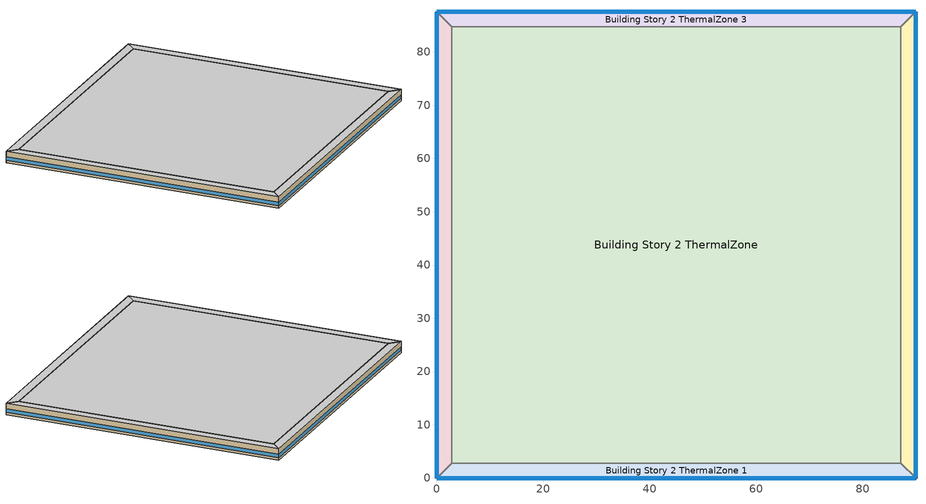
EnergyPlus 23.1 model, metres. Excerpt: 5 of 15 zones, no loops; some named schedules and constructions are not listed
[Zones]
Building Story 2 ThermalZone
 floor adiabatic (Typical Interior Floor): 87.19,2.83 2.83,2.83 2.83,84.69 87.19,84.69 z3.6
 wall adiabatic (Typical Interior Wall): 2.83,2.83 87.19,2.83 87.19,84.69 2.83,84.69 2.83,2.83 z3.6:7.2
 ceiling adiabatic (Typical Interior Ceiling): 87.19,84.69 2.83,84.69 2.83,2.83 87.19,2.83 z7.2
Building Story 2 ThermalZone 1
 floor adiabatic (Typical Interior Ceiling): 90.02,0 0,0 2.83,2.83 87.19,2.83 z3.6
 wall outside (Typical Insulated Steel Framed Exterior Wall R-20.41): 0,0 90.02,0 z3.6:7.2
 wall adiabatic (Typical Interior Wall): 90.02,0 87.19,2.83 2.83,2.83 0,0 z3.6:7.2
 window (U 0.48 SHGC 0.40 Dbl Ref-D Clr 6mm/13mm): 0.03,0 89.99,0 z4.36:5.44
 ceiling adiabatic (Typical Interior Ceiling): 87.19,2.83 2.83,2.83 0,0 90.02,0 z7.2
Building Story 2 ThermalZone 2
 floor adiabatic (Typical Interior Ceiling): 0,0 0,87.52 2.83,84.69 2.83,2.83 z3.6
 wall outside (Typical Insulated Steel Framed Exterior Wall R-20.41): 0,87.52 0,0 z3.6:7.2
 wall adiabatic (Typical Interior Wall): 0,0 2.83,2.83 2.83,84.69 0,87.52 z3.6:7.2
 window (U 0.48 SHGC 0.40 Dbl Ref-D Clr 6mm/13mm): 0,87.49 0,0.03 z4.36:5.44
 ceiling adiabatic (Typical Interior Ceiling): 2.83,2.83 2.83,84.69 0,87.52 0,0 z7.2
Building Story 2 ThermalZone 3
 floor adiabatic (Typical Interior Ceiling): 0,87.52 90.02,87.52 87.19,84.69 2.83,84.69 z3.6
 wall outside (Typical Insulated Steel Framed Exterior Wall R-20.41): 90.02,87.52 0,87.52 z3.6:7.2
 wall adiabatic (Typical Interior Wall): 0,87.52 2.83,84.69 87.19,84.69 90.02,87.52 z3.6:7.2
 window (U 0.48 SHGC 0.40 Dbl Ref-D Clr 6mm/13mm): 89.99,87.52 0.03,87.52 z4.36:5.44
 ceiling adiabatic (Typical Interior Ceiling): 2.83,84.69 87.19,84.69 90.02,87.52 0,87.52 z7.2
Building Story 2 ThermalZone 4
 floor adiabatic (Typical Interior Ceiling): 90.02,87.52 90.02,0 87.19,2.83 87.19,84.69 z3.6
 wall outside (Typical Insulated Steel Framed Exterior Wall R-20.41): 90.02,0 90.02,87.52 z3.6:7.2
 wall adiabatic (Typical Interior Wall): 90.02,87.52 87.19,84.69 87.19,2.83 90.02,0 z3.6:7.2
 window (U 0.48 SHGC 0.40 Dbl Ref-D Clr 6mm/13mm): 90.02,0.03 90.02,87.49 z4.36:5.44
 ceiling adiabatic (Typical Interior Ceiling): 87.19,84.69 87.19,2.83 90.02,0 90.02,87.52 z7.2
[Schedule:Week:Daily]
SchoolSecondary BLDG_OCC_SCH Week Rule - Sep18-Dec31: SchoolSecondary BLDG_OCC_SCH Default, SchoolSecondary BLDG_OCC_SCH Wkdy|SmrDsn Day 2, SchoolSecondary BLDG_OCC_SCH Wkdy|SmrDsn Day 2, SchoolSecondary BLDG_OCC_SCH Wkdy|SmrDsn Day 2, SchoolSecondary BLDG_OCC_SCH Wkdy|SmrDsn Day 2, SchoolSecondary BLDG_OCC_SCH Wkdy|SmrDsn Day 2, SchoolSecondary BLDG_OCC_SCH Default, SchoolSecondary BLDG_OCC_SCH Default, SchoolSecondary BLDG_OCC_SCH Summer Design Day, SchoolSecondary BLDG_OCC_SCH Winter Design Day, SchoolSecondary BLDG_OCC_SCH Default, SchoolSecondary BLDG_OCC_SCH Default
SchoolSecondary BLDG_OCC_SCH_Extend Week Rule - Jan1-Jan1: SchoolSecondary BLDG_OCC_SCH_Extend Wknd Day, SchoolSecondary BLDG_OCC_SCH_Extend Wknd Day, SchoolSecondary BLDG_OCC_SCH_Extend Wknd Day, SchoolSecondary BLDG_OCC_SCH_Extend Wknd Day, SchoolSecondary BLDG_OCC_SCH_Extend Wknd Day, SchoolSecondary BLDG_OCC_SCH_Extend Wknd Day, SchoolSecondary BLDG_OCC_SCH_Extend Wknd Day, SchoolSecondary BLDG_OCC_SCH_Extend Default, SchoolSecondary BLDG_OCC_SCH_Extend Summer Design Day, SchoolSecondary BLDG_OCC_SCH_Extend Winter Design Day, SchoolSecondary BLDG_OCC_SCH_Extend Default, SchoolSecondary BLDG_OCC_SCH_Extend Default
SchoolSecondary BLDG_OCC_SCH_Extend Week Rule - Jan2-Jun25: SchoolSecondary BLDG_OCC_SCH_Extend Wknd Day, SchoolSecondary BLDG_OCC_SCH_Extend Wkdy|SmrDsn Day, SchoolSecondary BLDG_OCC_SCH_Extend Wkdy|SmrDsn Day, SchoolSecondary BLDG_OCC_SCH_Extend Wkdy|SmrDsn Day, SchoolSecondary BLDG_OCC_SCH_Extend Wkdy|SmrDsn Day, SchoolSecondary BLDG_OCC_SCH_Extend Wkdy|SmrDsn Day, SchoolSecondary BLDG_OCC_SCH_Extend Wknd Day, SchoolSecondary BLDG_OCC_SCH_Extend Default, SchoolSecondary BLDG_OCC_SCH_Extend Summer Design Day, SchoolSecondary BLDG_OCC_SCH_Extend Winter Design Day, SchoolSecondary BLDG_OCC_SCH_Extend Default, SchoolSecondary BLDG_OCC_SCH_Extend Default
SchoolSecondary BLDG_OCC_SCH_Extend Week Rule - Jun26-Jul2: SchoolSecondary BLDG_OCC_SCH_Extend Wknd Day, SchoolSecondary BLDG_OCC_SCH_Extend Wkdy|SmrDsn Day, SchoolSecondary BLDG_OCC_SCH_Extend Wkdy|SmrDsn Day, SchoolSecondary BLDG_OCC_SCH_Extend Wkdy|SmrDsn Day, SchoolSecondary BLDG_OCC_SCH_Extend Wkdy|SmrDsn Day, SchoolSecondary BLDG_OCC_SCH_Extend Wkdy|SmrDsn Day 1, SchoolSecondary BLDG_OCC_SCH_Extend Wknd Day 1, SchoolSecondary BLDG_OCC_SCH_Extend Default, SchoolSecondary BLDG_OCC_SCH_Extend Summer Design Day, SchoolSecondary BLDG_OCC_SCH_Extend Winter Design Day, SchoolSecondary BLDG_OCC_SCH_Extend Default, SchoolSecondary BLDG_OCC_SCH_Extend Default
SchoolSecondary BLDG_OCC_SCH_Extend Week Rule - Jul3-Aug27: SchoolSecondary BLDG_OCC_SCH_Extend Wknd Day 1, SchoolSecondary BLDG_OCC_SCH_Extend Wkdy|SmrDsn Day 1, SchoolSecondary BLDG_OCC_SCH_Extend Wkdy|SmrDsn Day 1, SchoolSecondary BLDG_OCC_SCH_Extend Wkdy|SmrDsn Day 1, SchoolSecondary BLDG_OCC_SCH_Extend Wkdy|SmrDsn Day 1, SchoolSecondary BLDG_OCC_SCH_Extend Wkdy|SmrDsn Day 1, SchoolSecondary BLDG_OCC_SCH_Extend Wknd Day 1, SchoolSecondary BLDG_OCC_SCH_Extend Default, SchoolSecondary BLDG_OCC_SCH_Extend Summer Design Day, SchoolSecondary BLDG_OCC_SCH_Extend Winter Design Day, SchoolSecondary BLDG_OCC_SCH_Extend Default, SchoolSecondary BLDG_OCC_SCH_Extend Default
SchoolSecondary BLDG_OCC_SCH_Extend Week Rule - Aug28-Sep3: SchoolSecondary BLDG_OCC_SCH_Extend Wknd Day 1, SchoolSecondary BLDG_OCC_SCH_Extend Wkdy|SmrDsn Day 1, SchoolSecondary BLDG_OCC_SCH_Extend Wkdy|SmrDsn Day 1, SchoolSecondary BLDG_OCC_SCH_Extend Wkdy|SmrDsn Day 1, SchoolSecondary BLDG_OCC_SCH_Extend Wkdy|SmrDsn Day 2, SchoolSecondary BLDG_OCC_SCH_Extend Wkdy|SmrDsn Day 2, SchoolSecondary BLDG_OCC_SCH_Extend Default, SchoolSecondary BLDG_OCC_SCH_Extend Default, SchoolSecondary BLDG_OCC_SCH_Extend Summer Design Day, SchoolSecondary BLDG_OCC_SCH_Extend Winter Design Day, SchoolSecondary BLDG_OCC_SCH_Extend Default, SchoolSecondary BLDG_OCC_SCH_Extend Default
SchoolSecondary BLDG_OCC_SCH_Extend Week Rule - Sep4-Dec31: SchoolSecondary BLDG_OCC_SCH_Extend Default, SchoolSecondary BLDG_OCC_SCH_Extend Wkdy|SmrDsn Day 2, SchoolSecondary BLDG_OCC_SCH_Extend Wkdy|SmrDsn Day 2, SchoolSecondary BLDG_OCC_SCH_Extend Wkdy|SmrDsn Day 2, SchoolSecondary BLDG_OCC_SCH_Extend Wkdy|SmrDsn Day 2, SchoolSecondary BLDG_OCC_SCH_Extend Wkdy|SmrDsn Day 2, SchoolSecondary BLDG_OCC_SCH_Extend Default, SchoolSecondary BLDG_OCC_SCH_Extend Default, SchoolSecondary BLDG_OCC_SCH_Extend Summer Design Day, SchoolSecondary BLDG_OCC_SCH_Extend Winter Design Day, SchoolSecondary BLDG_OCC_SCH_Extend Default, SchoolSecondary BLDG_OCC_SCH_Extend Default
SchoolSecondary BLDG_OCC_SCH_Gym Week Rule - Jan1-Jan1: SchoolSecondary BLDG_OCC_SCH_Gym Wknd Day, SchoolSecondary BLDG_OCC_SCH_Gym Wknd Day, SchoolSecondary BLDG_OCC_SCH_Gym Wknd Day, SchoolSecondary BLDG_OCC_SCH_Gym Wknd Day, SchoolSecondary BLDG_OCC_SCH_Gym Wknd Day, SchoolSecondary BLDG_OCC_SCH_Gym Wknd Day, SchoolSecondary BLDG_OCC_SCH_Gym Wknd Day, SchoolSecondary BLDG_OCC_SCH_Gym Default, SchoolSecondary BLDG_OCC_SCH_Gym Summer Design Day, SchoolSecondary BLDG_OCC_SCH_Gym Winter Design Day, SchoolSecondary BLDG_OCC_SCH_Gym Default, SchoolSecondary BLDG_OCC_SCH_Gym Default
SchoolSecondary BLDG_OCC_SCH_Gym Week Rule - Jan2-Jun25: SchoolSecondary BLDG_OCC_SCH_Gym Wknd Day, SchoolSecondary BLDG_OCC_SCH_Gym Wkdy|SmrDsn Day, SchoolSecondary BLDG_OCC_SCH_Gym Wkdy|SmrDsn Day, SchoolSecondary BLDG_OCC_SCH_Gym Wkdy|SmrDsn Day, SchoolSecondary BLDG_OCC_SCH_Gym Wkdy|SmrDsn Day, SchoolSecondary BLDG_OCC_SCH_Gym Wkdy|SmrDsn Day, SchoolSecondary BLDG_OCC_SCH_Gym Wknd Day, SchoolSecondary BLDG_OCC_SCH_Gym Default, SchoolSecondary BLDG_OCC_SCH_Gym Summer Design Day, SchoolSecondary BLDG_OCC_SCH_Gym Winter Design Day, SchoolSecondary BLDG_OCC_SCH_Gym Default, SchoolSecondary BLDG_OCC_SCH_Gym Default
SchoolSecondary BLDG_OCC_SCH_Gym Week Rule - Jun26-Jul2: SchoolSecondary BLDG_OCC_SCH_Gym Wknd Day, SchoolSecondary BLDG_OCC_SCH_Gym Wkdy|SmrDsn Day, SchoolSecondary BLDG_OCC_SCH_Gym Wkdy|SmrDsn Day, SchoolSecondary BLDG_OCC_SCH_Gym Wkdy|SmrDsn Day, SchoolSecondary BLDG_OCC_SCH_Gym Wkdy|SmrDsn Day, SchoolSecondary BLDG_OCC_SCH_Gym Wkdy|SmrDsn Day 1, SchoolSecondary BLDG_OCC_SCH_Gym Wknd Day 1, SchoolSecondary BLDG_OCC_SCH_Gym Default, SchoolSecondary BLDG_OCC_SCH_Gym Summer Design Day, SchoolSecondary BLDG_OCC_SCH_Gym Winter Design Day, SchoolSecondary BLDG_OCC_SCH_Gym Default, SchoolSecondary BLDG_OCC_SCH_Gym Default
SchoolSecondary BLDG_OCC_SCH_Gym Week Rule - Jul3-Aug27: SchoolSecondary BLDG_OCC_SCH_Gym Wknd Day 1, SchoolSecondary BLDG_OCC_SCH_Gym Wkdy|SmrDsn Day 1, SchoolSecondary BLDG_OCC_SCH_Gym Wkdy|SmrDsn Day 1, SchoolSecondary BLDG_OCC_SCH_Gym Wkdy|SmrDsn Day 1, SchoolSecondary BLDG_OCC_SCH_Gym Wkdy|SmrDsn Day 1, SchoolSecondary BLDG_OCC_SCH_Gym Wkdy|SmrDsn Day 1, SchoolSecondary BLDG_OCC_SCH_Gym Wknd Day 1, SchoolSecondary BLDG_OCC_SCH_Gym Default, SchoolSecondary BLDG_OCC_SCH_Gym Summer Design Day, SchoolSecondary BLDG_OCC_SCH_Gym Winter Design Day, SchoolSecondary BLDG_OCC_SCH_Gym Default, SchoolSecondary BLDG_OCC_SCH_Gym Default
SchoolSecondary BLDG_OCC_SCH_Gym Week Rule - Aug28-Sep3: SchoolSecondary BLDG_OCC_SCH_Gym Wknd Day 1, SchoolSecondary BLDG_OCC_SCH_Gym Wkdy|SmrDsn Day 1, SchoolSecondary BLDG_OCC_SCH_Gym Wkdy|SmrDsn Day 1, SchoolSecondary BLDG_OCC_SCH_Gym Wkdy|SmrDsn Day 1, SchoolSecondary BLDG_OCC_SCH_Gym Wkdy|SmrDsn Day 2, SchoolSecondary BLDG_OCC_SCH_Gym Wkdy|SmrDsn Day 2, SchoolSecondary BLDG_OCC_SCH_Gym Default, SchoolSecondary BLDG_OCC_SCH_Gym Default, SchoolSecondary BLDG_OCC_SCH_Gym Summer Design Day, SchoolSecondary BLDG_OCC_SCH_Gym Winter Design Day, SchoolSecondary BLDG_OCC_SCH_Gym Default, SchoolSecondary BLDG_OCC_SCH_Gym Default
SchoolSecondary BLDG_OCC_SCH_Gym Week Rule - Sep4-Dec31: SchoolSecondary BLDG_OCC_SCH_Gym Default, SchoolSecondary BLDG_OCC_SCH_Gym Wkdy|SmrDsn Day 2, SchoolSecondary BLDG_OCC_SCH_Gym Wkdy|SmrDsn Day 2, SchoolSecondary BLDG_OCC_SCH_Gym Wkdy|SmrDsn Day 2, SchoolSecondary BLDG_OCC_SCH_Gym Wkdy|SmrDsn Day 2, SchoolSecondary BLDG_OCC_SCH_Gym Wkdy|SmrDsn Day 2, SchoolSecondary BLDG_OCC_SCH_Gym Default, SchoolSecondary BLDG_OCC_SCH_Gym Default, SchoolSecondary BLDG_OCC_SCH_Gym Summer Design Day, SchoolSecondary BLDG_OCC_SCH_Gym Winter Design Day, SchoolSecondary BLDG_OCC_SCH_Gym Default, SchoolSecondary BLDG_OCC_SCH_Gym Default
SchoolSecondary BLDG_OCC_SCH_Offices Week Rule - Jan1-Jan1: SchoolSecondary BLDG_OCC_SCH_Offices Wknd Day, SchoolSecondary BLDG_OCC_SCH_Offices Wknd Day, SchoolSecondary BLDG_OCC_SCH_Offices Wknd Day, SchoolSecondary BLDG_OCC_SCH_Offices Wknd Day, SchoolSecondary BLDG_OCC_SCH_Offices Wknd Day, SchoolSecondary BLDG_OCC_SCH_Offices Wknd Day, SchoolSecondary BLDG_OCC_SCH_Offices Wknd Day, SchoolSecondary BLDG_OCC_SCH_Offices Default, SchoolSecondary BLDG_OCC_SCH_Offices Summer Design Day, SchoolSecondary BLDG_OCC_SCH_Offices Winter Design Day, SchoolSecondary BLDG_OCC_SCH_Offices Default, SchoolSecondary BLDG_OCC_SCH_Offices Default
SchoolSecondary BLDG_OCC_SCH_Offices Week Rule - Jan2-Jun25: SchoolSecondary BLDG_OCC_SCH_Offices Wknd Day, SchoolSecondary BLDG_OCC_SCH_Offices Wkdy|SmrDsn Day, SchoolSecondary BLDG_OCC_SCH_Offices Wkdy|SmrDsn Day, SchoolSecondary BLDG_OCC_SCH_Offices Wkdy|SmrDsn Day, SchoolSecondary BLDG_OCC_SCH_Offices Wkdy|SmrDsn Day, SchoolSecondary BLDG_OCC_SCH_Offices Wkdy|SmrDsn Day, SchoolSecondary BLDG_OCC_SCH_Offices Wknd Day, SchoolSecondary BLDG_OCC_SCH_Offices Default, SchoolSecondary BLDG_OCC_SCH_Offices Summer Design Day, SchoolSecondary BLDG_OCC_SCH_Offices Winter Design Day, SchoolSecondary BLDG_OCC_SCH_Offices Default, SchoolSecondary BLDG_OCC_SCH_Offices Default
SchoolSecondary BLDG_OCC_SCH_Offices Week Rule - Jun26-Jul2: SchoolSecondary BLDG_OCC_SCH_Offices Wknd Day, SchoolSecondary BLDG_OCC_SCH_Offices Wkdy|SmrDsn Day, SchoolSecondary BLDG_OCC_SCH_Offices Wkdy|SmrDsn Day, SchoolSecondary BLDG_OCC_SCH_Offices Wkdy|SmrDsn Day, SchoolSecondary BLDG_OCC_SCH_Offices Wkdy|SmrDsn Day, SchoolSecondary BLDG_OCC_SCH_Offices Wkdy|SmrDsn Day 1, SchoolSecondary BLDG_OCC_SCH_Offices Wknd Day 1, SchoolSecondary BLDG_OCC_SCH_Offices Default, SchoolSecondary BLDG_OCC_SCH_Offices Summer Design Day, SchoolSecondary BLDG_OCC_SCH_Offices Winter Design Day, SchoolSecondary BLDG_OCC_SCH_Offices Default, SchoolSecondary BLDG_OCC_SCH_Offices Default
SchoolSecondary BLDG_OCC_SCH_Offices Week Rule - Jul3-Aug27: SchoolSecondary BLDG_OCC_SCH_Offices Wknd Day 1, SchoolSecondary BLDG_OCC_SCH_Offices Wkdy|SmrDsn Day 1, SchoolSecondary BLDG_OCC_SCH_Offices Wkdy|SmrDsn Day 1, SchoolSecondary BLDG_OCC_SCH_Offices Wkdy|SmrDsn Day 1, SchoolSecondary BLDG_OCC_SCH_Offices Wkdy|SmrDsn Day 1, SchoolSecondary BLDG_OCC_SCH_Offices Wkdy|SmrDsn Day 1, SchoolSecondary BLDG_OCC_SCH_Offices Wknd Day 1, SchoolSecondary BLDG_OCC_SCH_Offices Default, SchoolSecondary BLDG_OCC_SCH_Offices Summer Design Day, SchoolSecondary BLDG_OCC_SCH_Offices Winter Design Day, SchoolSecondary BLDG_OCC_SCH_Offices Default, SchoolSecondary BLDG_OCC_SCH_Offices Default
SchoolSecondary BLDG_OCC_SCH_Offices Week Rule - Aug28-Sep3: SchoolSecondary BLDG_OCC_SCH_Offices Wknd Day 1, SchoolSecondary BLDG_OCC_SCH_Offices Wkdy|SmrDsn Day 1, SchoolSecondary BLDG_OCC_SCH_Offices Wkdy|SmrDsn Day 1, SchoolSecondary BLDG_OCC_SCH_Offices Wkdy|SmrDsn Day 1, SchoolSecondary BLDG_OCC_SCH_Offices Wkdy|SmrDsn Day 2, SchoolSecondary BLDG_OCC_SCH_Offices Wkdy|SmrDsn Day 2, SchoolSecondary BLDG_OCC_SCH_Offices Default, SchoolSecondary BLDG_OCC_SCH_Offices Default, SchoolSecondary BLDG_OCC_SCH_Offices Summer Design Day, SchoolSecondary BLDG_OCC_SCH_Offices Winter Design Day, SchoolSecondary BLDG_OCC_SCH_Offices Default, SchoolSecondary BLDG_OCC_SCH_Offices Default
SchoolSecondary BLDG_OCC_SCH_Offices Week Rule - Sep4-Dec31: SchoolSecondary BLDG_OCC_SCH_Offices Default, SchoolSecondary BLDG_OCC_SCH_Offices Wkdy|SmrDsn Day 2, SchoolSecondary BLDG_OCC_SCH_Offices Wkdy|SmrDsn Day 2, SchoolSecondary BLDG_OCC_SCH_Offices Wkdy|SmrDsn Day 2, SchoolSecondary BLDG_OCC_SCH_Offices Wkdy|SmrDsn Day 2, SchoolSecondary BLDG_OCC_SCH_Offices Wkdy|SmrDsn Day 2, SchoolSecondary BLDG_OCC_SCH_Offices Default, SchoolSecondary BLDG_OCC_SCH_Offices Default, SchoolSecondary BLDG_OCC_SCH_Offices Summer Design Day, SchoolSecondary BLDG_OCC_SCH_Offices Winter Design Day, SchoolSecondary BLDG_OCC_SCH_Offices Default, SchoolSecondary BLDG_OCC_SCH_Offices Default
Elevator Schedule 3 Week Rule - Jan1-Jan1: 66 space(s) Occ Sch Saturday 3, 66 space(s) Occ Sch Saturday 3, 66 space(s) Occ Sch Saturday 3, 66 space(s) Occ Sch Saturday 3, 66 space(s) Occ Sch Saturday 3, 66 space(s) Occ Sch Saturday 3, 66 space(s) Occ Sch Saturday 3, 66 space(s) Occ Sch Default 3, 66 space(s) Occ Sch Summer Design Day 3, 66 space(s) Occ Sch Winter Design Day 3, 66 space(s) Occ Sch Default 3, 66 space(s) Occ Sch Default 3
Elevator Schedule 3 Week Rule - Jan2-Jun11: 66 space(s) Occ Sch Sunday 3, 66 space(s) Occ Sch Default 3, 66 space(s) Occ Sch Tuesday 19, 66 space(s) Occ Sch Wednesday 19, 66 space(s) Occ Sch Thursday 19, 66 space(s) Occ Sch Friday 19, 66 space(s) Occ Sch Saturday 3, 66 space(s) Occ Sch Default 3, 66 space(s) Occ Sch Summer Design Day 3, 66 space(s) Occ Sch Winter Design Day 3, 66 space(s) Occ Sch Default 3, 66 space(s) Occ Sch Default 3
Elevator Schedule 3 Week Rule - Jun12-Jun18: 66 space(s) Occ Sch Sunday 3, 66 space(s) Occ Sch Default 3, 66 space(s) Occ Sch Tuesday 19, 66 space(s) Occ Sch Wednesday 19, 66 space(s) Occ Sch Thursday 18, 66 space(s) Occ Sch Friday 18, 66 space(s) Occ Sch Saturday 3, 66 space(s) Occ Sch Default 3, 66 space(s) Occ Sch Summer Design Day 3, 66 space(s) Occ Sch Winter Design Day 3, 66 space(s) Occ Sch Default 3, 66 space(s) Occ Sch Default 3
Elevator Schedule 3 Week Rule - Jun19-Jun25: 66 space(s) Occ Sch Sunday 3, 66 space(s) Occ Sch Monday 16, 66 space(s) Occ Sch Tuesday 18, 66 space(s) Occ Sch Wednesday 18, 66 space(s) Occ Sch Thursday 18, 66 space(s) Occ Sch Friday 18, 66 space(s) Occ Sch Saturday 3, 66 space(s) Occ Sch Default 3, 66 space(s) Occ Sch Summer Design Day 3, 66 space(s) Occ Sch Winter Design Day 3, 66 space(s) Occ Sch Default 3, 66 space(s) Occ Sch Default 3
Elevator Schedule 3 Week Rule - Jun26-Jul2: 66 space(s) Occ Sch Sunday 3, 66 space(s) Occ Sch Monday 16, 66 space(s) Occ Sch Tuesday 18, 66 space(s) Occ Sch Wednesday 18, 66 space(s) Occ Sch Thursday 18, 66 space(s) Occ Sch Friday 17, 66 space(s) Occ Sch Saturday 3, 66 space(s) Occ Sch Default 3, 66 space(s) Occ Sch Summer Design Day 3, 66 space(s) Occ Sch Winter Design Day 3, 66 space(s) Occ Sch Default 3, 66 space(s) Occ Sch Default 3
Elevator Schedule 3 Week Rule - Jul3-Aug27: 66 space(s) Occ Sch Sunday 3, 66 space(s) Occ Sch Monday 15, 66 space(s) Occ Sch Tuesday 17, 66 space(s) Occ Sch Wednesday 17, 66 space(s) Occ Sch Thursday 17, 66 space(s) Occ Sch Friday 17, 66 space(s) Occ Sch Saturday 3, 66 space(s) Occ Sch Default 3, 66 space(s) Occ Sch Summer Design Day 3, 66 space(s) Occ Sch Winter Design Day 3, 66 space(s) Occ Sch Default 3, 66 space(s) Occ Sch Default 3
Elevator Schedule 3 Week Rule - Aug28-Sep3: 66 space(s) Occ Sch Sunday 3, 66 space(s) Occ Sch Monday 15, 66 space(s) Occ Sch Tuesday 17, 66 space(s) Occ Sch Wednesday 17, 66 space(s) Occ Sch Thursday 16, 66 space(s) Occ Sch Friday 16, 66 space(s) Occ Sch Saturday 3, 66 space(s) Occ Sch Default 3, 66 space(s) Occ Sch Summer Design Day 3, 66 space(s) Occ Sch Winter Design Day 3, 66 space(s) Occ Sch Default 3, 66 space(s) Occ Sch Default 3
Elevator Schedule 3 Week Rule - Sep4-Sep10: 66 space(s) Occ Sch Sunday 3, 66 space(s) Occ Sch Monday 14, 66 space(s) Occ Sch Tuesday 16, 66 space(s) Occ Sch Wednesday 16, 66 space(s) Occ Sch Thursday 16, 66 space(s) Occ Sch Friday 16, 66 space(s) Occ Sch Saturday 3, 66 space(s) Occ Sch Default 3, 66 space(s) Occ Sch Summer Design Day 3, 66 space(s) Occ Sch Winter Design Day 3, 66 space(s) Occ Sch Default 3, 66 space(s) Occ Sch Default 3
Elevator Schedule 3 Week Rule - Sep11-Sep17: 66 space(s) Occ Sch Sunday 3, 66 space(s) Occ Sch Monday 14, 66 space(s) Occ Sch Tuesday 16, 66 space(s) Occ Sch Wednesday 16, 66 space(s) Occ Sch Thursday 16, 66 space(s) Occ Sch Friday 15, 66 space(s) Occ Sch Saturday 3, 66 space(s) Occ Sch Default 3, 66 space(s) Occ Sch Summer Design Day 3, 66 space(s) Occ Sch Winter Design Day 3, 66 space(s) Occ Sch Default 3, 66 space(s) Occ Sch Default 3
Elevator Schedule 3 Week Rule - Sep18-Dec31: 66 space(s) Occ Sch Sunday 3, 66 space(s) Occ Sch Monday 13, 66 space(s) Occ Sch Tuesday 15, 66 space(s) Occ Sch Wednesday 15, 66 space(s) Occ Sch Thursday 15, 66 space(s) Occ Sch Friday 15, 66 space(s) Occ Sch Saturday 3, 66 space(s) Occ Sch Default 3, 66 space(s) Occ Sch Summer Design Day 3, 66 space(s) Occ Sch Winter Design Day 3, 66 space(s) Occ Sch Default 3, 66 space(s) Occ Sch Default 3
Elevator Schedule 1 Week Rule - Jan1-Jan1: 66 space(s) Occ Sch Saturday 1, 66 space(s) Occ Sch Saturday 1, 66 space(s) Occ Sch Saturday 1, 66 space(s) Occ Sch Saturday 1, 66 space(s) Occ Sch Saturday 1, 66 space(s) Occ Sch Saturday 1, 66 space(s) Occ Sch Saturday 1, 66 space(s) Occ Sch Default 1, 66 space(s) Occ Sch Summer Design Day 1, 66 space(s) Occ Sch Winter Design Day 1, 66 space(s) Occ Sch Default 1, 66 space(s) Occ Sch Default 1
Elevator Schedule 1 Week Rule - Jan2-Jun11: 66 space(s) Occ Sch Sunday 1, 66 space(s) Occ Sch Default 1, 66 space(s) Occ Sch Tuesday 9, 66 space(s) Occ Sch Wednesday 9, 66 space(s) Occ Sch Thursday 9, 66 space(s) Occ Sch Friday 9, 66 space(s) Occ Sch Saturday 1, 66 space(s) Occ Sch Default 1, 66 space(s) Occ Sch Summer Design Day 1, 66 space(s) Occ Sch Winter Design Day 1, 66 space(s) Occ Sch Default 1, 66 space(s) Occ Sch Default 1
Elevator Schedule 1 Week Rule - Jun12-Jun18: 66 space(s) Occ Sch Sunday 1, 66 space(s) Occ Sch Default 1, 66 space(s) Occ Sch Tuesday 9, 66 space(s) Occ Sch Wednesday 9, 66 space(s) Occ Sch Thursday 8, 66 space(s) Occ Sch Friday 8, 66 space(s) Occ Sch Saturday 1, 66 space(s) Occ Sch Default 1, 66 space(s) Occ Sch Summer Design Day 1, 66 space(s) Occ Sch Winter Design Day 1, 66 space(s) Occ Sch Default 1, 66 space(s) Occ Sch Default 1
Elevator Schedule 1 Week Rule - Jun19-Jun25: 66 space(s) Occ Sch Sunday 1, 66 space(s) Occ Sch Monday 8, 66 space(s) Occ Sch Tuesday 8, 66 space(s) Occ Sch Wednesday 8, 66 space(s) Occ Sch Thursday 8, 66 space(s) Occ Sch Friday 8, 66 space(s) Occ Sch Saturday 1, 66 space(s) Occ Sch Default 1, 66 space(s) Occ Sch Summer Design Day 1, 66 space(s) Occ Sch Winter Design Day 1, 66 space(s) Occ Sch Default 1, 66 space(s) Occ Sch Default 1
Elevator Schedule 1 Week Rule - Jun26-Jul2: 66 space(s) Occ Sch Sunday 1, 66 space(s) Occ Sch Monday 8, 66 space(s) Occ Sch Tuesday 8, 66 space(s) Occ Sch Wednesday 8, 66 space(s) Occ Sch Thursday 8, 66 space(s) Occ Sch Friday 7, 66 space(s) Occ Sch Saturday 1, 66 space(s) Occ Sch Default 1, 66 space(s) Occ Sch Summer Design Day 1, 66 space(s) Occ Sch Winter Design Day 1, 66 space(s) Occ Sch Default 1, 66 space(s) Occ Sch Default 1
Elevator Schedule 1 Week Rule - Jul3-Aug27: 66 space(s) Occ Sch Sunday 1, 66 space(s) Occ Sch Monday 7, 66 space(s) Occ Sch Tuesday 7, 66 space(s) Occ Sch Wednesday 7, 66 space(s) Occ Sch Thursday 7, 66 space(s) Occ Sch Friday 7, 66 space(s) Occ Sch Saturday 1, 66 space(s) Occ Sch Default 1, 66 space(s) Occ Sch Summer Design Day 1, 66 space(s) Occ Sch Winter Design Day 1, 66 space(s) Occ Sch Default 1, 66 space(s) Occ Sch Default 1
Elevator Schedule 1 Week Rule - Aug28-Sep3: 66 space(s) Occ Sch Sunday 1, 66 space(s) Occ Sch Monday 7, 66 space(s) Occ Sch Tuesday 7, 66 space(s) Occ Sch Wednesday 7, 66 space(s) Occ Sch Thursday 6, 66 space(s) Occ Sch Friday 6, 66 space(s) Occ Sch Saturday 1, 66 space(s) Occ Sch Default 1, 66 space(s) Occ Sch Summer Design Day 1, 66 space(s) Occ Sch Winter Design Day 1, 66 space(s) Occ Sch Default 1, 66 space(s) Occ Sch Default 1
Elevator Schedule 1 Week Rule - Sep4-Sep10: 66 space(s) Occ Sch Sunday 1, 66 space(s) Occ Sch Monday 6, 66 space(s) Occ Sch Tuesday 6, 66 space(s) Occ Sch Wednesday 6, 66 space(s) Occ Sch Thursday 6, 66 space(s) Occ Sch Friday 6, 66 space(s) Occ Sch Saturday 1, 66 space(s) Occ Sch Default 1, 66 space(s) Occ Sch Summer Design Day 1, 66 space(s) Occ Sch Winter Design Day 1, 66 space(s) Occ Sch Default 1, 66 space(s) Occ Sch Default 1
Elevator Schedule 1 Week Rule - Sep11-Sep17: 66 space(s) Occ Sch Sunday 1, 66 space(s) Occ Sch Monday 6, 66 space(s) Occ Sch Tuesday 6, 66 space(s) Occ Sch Wednesday 6, 66 space(s) Occ Sch Thursday 6, 66 space(s) Occ Sch Friday 5, 66 space(s) Occ Sch Saturday 1, 66 space(s) Occ Sch Default 1, 66 space(s) Occ Sch Summer Design Day 1, 66 space(s) Occ Sch Winter Design Day 1, 66 space(s) Occ Sch Default 1, 66 space(s) Occ Sch Default 1
Elevator Schedule 1 Week Rule - Sep18-Dec31: 66 space(s) Occ Sch Sunday 1, 66 space(s) Occ Sch Monday 5, 66 space(s) Occ Sch Tuesday 5, 66 space(s) Occ Sch Wednesday 5, 66 space(s) Occ Sch Thursday 5, 66 space(s) Occ Sch Friday 5, 66 space(s) Occ Sch Saturday 1, 66 space(s) Occ Sch Default 1, 66 space(s) Occ Sch Summer Design Day 1, 66 space(s) Occ Sch Winter Design Day 1, 66 space(s) Occ Sch Default 1, 66 space(s) Occ Sch Default 1
Elevator Schedule 2 Week Rule - Jan1-Jan1: 66 space(s) Occ Sch Saturday 2, 66 space(s) Occ Sch Saturday 2, 66 space(s) Occ Sch Saturday 2, 66 space(s) Occ Sch Saturday 2, 66 space(s) Occ Sch Saturday 2, 66 space(s) Occ Sch Saturday 2, 66 space(s) Occ Sch Saturday 2, 66 space(s) Occ Sch Default 2, 66 space(s) Occ Sch Summer Design Day 2, 66 space(s) Occ Sch Winter Design Day 2, 66 space(s) Occ Sch Default 2, 66 space(s) Occ Sch Default 2
Elevator Schedule 2 Week Rule - Jan2-Jun11: 66 space(s) Occ Sch Sunday 2, 66 space(s) Occ Sch Default 2, 66 space(s) Occ Sch Tuesday 14, 66 space(s) Occ Sch Wednesday 14, 66 space(s) Occ Sch Thursday 14, 66 space(s) Occ Sch Friday 14, 66 space(s) Occ Sch Saturday 2, 66 space(s) Occ Sch Default 2, 66 space(s) Occ Sch Summer Design Day 2, 66 space(s) Occ Sch Winter Design Day 2, 66 space(s) Occ Sch Default 2, 66 space(s) Occ Sch Default 2
Elevator Schedule 2 Week Rule - Jun12-Jun18: 66 space(s) Occ Sch Sunday 2, 66 space(s) Occ Sch Default 2, 66 space(s) Occ Sch Tuesday 14, 66 space(s) Occ Sch Wednesday 14, 66 space(s) Occ Sch Thursday 13, 66 space(s) Occ Sch Friday 13, 66 space(s) Occ Sch Saturday 2, 66 space(s) Occ Sch Default 2, 66 space(s) Occ Sch Summer Design Day 2, 66 space(s) Occ Sch Winter Design Day 2, 66 space(s) Occ Sch Default 2, 66 space(s) Occ Sch Default 2
Elevator Schedule 2 Week Rule - Jun19-Jun25: 66 space(s) Occ Sch Sunday 2, 66 space(s) Occ Sch Monday 12, 66 space(s) Occ Sch Tuesday 13, 66 space(s) Occ Sch Wednesday 13, 66 space(s) Occ Sch Thursday 13, 66 space(s) Occ Sch Friday 13, 66 space(s) Occ Sch Saturday 2, 66 space(s) Occ Sch Default 2, 66 space(s) Occ Sch Summer Design Day 2, 66 space(s) Occ Sch Winter Design Day 2, 66 space(s) Occ Sch Default 2, 66 space(s) Occ Sch Default 2
Elevator Schedule 2 Week Rule - Jun26-Jul2: 66 space(s) Occ Sch Sunday 2, 66 space(s) Occ Sch Monday 12, 66 space(s) Occ Sch Tuesday 13, 66 space(s) Occ Sch Wednesday 13, 66 space(s) Occ Sch Thursday 13, 66 space(s) Occ Sch Friday 12, 66 space(s) Occ Sch Saturday 2, 66 space(s) Occ Sch Default 2, 66 space(s) Occ Sch Summer Design Day 2, 66 space(s) Occ Sch Winter Design Day 2, 66 space(s) Occ Sch Default 2, 66 space(s) Occ Sch Default 2
Elevator Schedule 2 Week Rule - Jul3-Aug27: 66 space(s) Occ Sch Sunday 2, 66 space(s) Occ Sch Monday 11, 66 space(s) Occ Sch Tuesday 12, 66 space(s) Occ Sch Wednesday 12, 66 space(s) Occ Sch Thursday 12, 66 space(s) Occ Sch Friday 12, 66 space(s) Occ Sch Saturday 2, 66 space(s) Occ Sch Default 2, 66 space(s) Occ Sch Summer Design Day 2, 66 space(s) Occ Sch Winter Design Day 2, 66 space(s) Occ Sch Default 2, 66 space(s) Occ Sch Default 2
Elevator Schedule 2 Week Rule - Aug28-Sep3: 66 space(s) Occ Sch Sunday 2, 66 space(s) Occ Sch Monday 11, 66 space(s) Occ Sch Tuesday 12, 66 space(s) Occ Sch Wednesday 12, 66 space(s) Occ Sch Thursday 11, 66 space(s) Occ Sch Friday 11, 66 space(s) Occ Sch Saturday 2, 66 space(s) Occ Sch Default 2, 66 space(s) Occ Sch Summer Design Day 2, 66 space(s) Occ Sch Winter Design Day 2, 66 space(s) Occ Sch Default 2, 66 space(s) Occ Sch Default 2
Elevator Schedule 2 Week Rule - Sep4-Sep10: 66 space(s) Occ Sch Sunday 2, 66 space(s) Occ Sch Monday 10, 66 space(s) Occ Sch Tuesday 11, 66 space(s) Occ Sch Wednesday 11, 66 space(s) Occ Sch Thursday 11, 66 space(s) Occ Sch Friday 11, 66 space(s) Occ Sch Saturday 2, 66 space(s) Occ Sch Default 2, 66 space(s) Occ Sch Summer Design Day 2, 66 space(s) Occ Sch Winter Design Day 2, 66 space(s) Occ Sch Default 2, 66 space(s) Occ Sch Default 2
Elevator Schedule 2 Week Rule - Sep11-Sep17: 66 space(s) Occ Sch Sunday 2, 66 space(s) Occ Sch Monday 10, 66 space(s) Occ Sch Tuesday 11, 66 space(s) Occ Sch Wednesday 11, 66 space(s) Occ Sch Thursday 11, 66 space(s) Occ Sch Friday 10, 66 space(s) Occ Sch Saturday 2, 66 space(s) Occ Sch Default 2, 66 space(s) Occ Sch Summer Design Day 2, 66 space(s) Occ Sch Winter Design Day 2, 66 space(s) Occ Sch Default 2, 66 space(s) Occ Sch Default 2
Elevator Schedule 2 Week Rule - Sep18-Dec31: 66 space(s) Occ Sch Sunday 2, 66 space(s) Occ Sch Monday 9, 66 space(s) Occ Sch Tuesday 10, 66 space(s) Occ Sch Wednesday 10, 66 space(s) Occ Sch Thursday 10, 66 space(s) Occ Sch Friday 10, 66 space(s) Occ Sch Saturday 2, 66 space(s) Occ Sch Default 2, 66 space(s) Occ Sch Summer Design Day 2, 66 space(s) Occ Sch Winter Design Day 2, 66 space(s) Occ Sch Default 2, 66 space(s) Occ Sch Default 2
DataCenter_EQUIP_SCH Week Rule - Jan1-Jan29: DataCenter_EQUIP_SCH Wknd|Wkdy|Hol Day, DataCenter_EQUIP_SCH Wknd|Wkdy|Hol Day, DataCenter_EQUIP_SCH Wknd|Wkdy|Hol Day, DataCenter_EQUIP_SCH Wknd|Wkdy|Hol Day, DataCenter_EQUIP_SCH Wknd|Wkdy|Hol Day, DataCenter_EQUIP_SCH Wknd|Wkdy|Hol Day, DataCenter_EQUIP_SCH Wknd|Wkdy|Hol Day, Schedule Day 3, DataCenter_EQUIP_SCH Summer Design Day, DataCenter_EQUIP_SCH Winter Design Day 11, Schedule Day 3, Schedule Day 3
DataCenter_EQUIP_SCH Week Rule - Jan30-Feb5: DataCenter_EQUIP_SCH Wknd|Wkdy|Hol Day, DataCenter_EQUIP_SCH Wknd|Wkdy|Hol Day, DataCenter_EQUIP_SCH Wknd|Wkdy|Hol Day 1, DataCenter_EQUIP_SCH Wknd|Wkdy|Hol Day 1, DataCenter_EQUIP_SCH Wknd|Wkdy|Hol Day 1, DataCenter_EQUIP_SCH Wknd|Wkdy|Hol Day 1, DataCenter_EQUIP_SCH Wknd|Wkdy|Hol Day 1, Schedule Day 3, DataCenter_EQUIP_SCH Summer Design Day, DataCenter_EQUIP_SCH Winter Design Day 11, Schedule Day 3, Schedule Day 3
DataCenter_EQUIP_SCH Week Rule - Feb6-Feb26: DataCenter_EQUIP_SCH Wknd|Wkdy|Hol Day 1, DataCenter_EQUIP_SCH Wknd|Wkdy|Hol Day 1, DataCenter_EQUIP_SCH Wknd|Wkdy|Hol Day 1, DataCenter_EQUIP_SCH Wknd|Wkdy|Hol Day 1, DataCenter_EQUIP_SCH Wknd|Wkdy|Hol Day 1, DataCenter_EQUIP_SCH Wknd|Wkdy|Hol Day 1, DataCenter_EQUIP_SCH Wknd|Wkdy|Hol Day 1, Schedule Day 3, DataCenter_EQUIP_SCH Summer Design Day, DataCenter_EQUIP_SCH Winter Design Day 11, Schedule Day 3, Schedule Day 3
DataCenter_EQUIP_SCH Week Rule - Feb27-Mar5: DataCenter_EQUIP_SCH Wknd|Wkdy|Hol Day 1, DataCenter_EQUIP_SCH Wknd|Wkdy|Hol Day 1, DataCenter_EQUIP_SCH Wknd|Wkdy|Hol Day 2, DataCenter_EQUIP_SCH Wknd|Wkdy|Hol Day 2, DataCenter_EQUIP_SCH Wknd|Wkdy|Hol Day 2, DataCenter_EQUIP_SCH Wknd|Wkdy|Hol Day 2, DataCenter_EQUIP_SCH Wknd|Wkdy|Hol Day 2, Schedule Day 3, DataCenter_EQUIP_SCH Summer Design Day, DataCenter_EQUIP_SCH Winter Design Day 11, Schedule Day 3, Schedule Day 3
DataCenter_EQUIP_SCH Week Rule - Mar6-Mar26: DataCenter_EQUIP_SCH Wknd|Wkdy|Hol Day 2, DataCenter_EQUIP_SCH Wknd|Wkdy|Hol Day 2, DataCenter_EQUIP_SCH Wknd|Wkdy|Hol Day 2, DataCenter_EQUIP_SCH Wknd|Wkdy|Hol Day 2, DataCenter_EQUIP_SCH Wknd|Wkdy|Hol Day 2, DataCenter_EQUIP_SCH Wknd|Wkdy|Hol Day 2, DataCenter_EQUIP_SCH Wknd|Wkdy|Hol Day 2, Schedule Day 3, DataCenter_EQUIP_SCH Summer Design Day, DataCenter_EQUIP_SCH Winter Design Day 11, Schedule Day 3, Schedule Day 3
DataCenter_EQUIP_SCH Week Rule - Mar27-Apr2: DataCenter_EQUIP_SCH Wknd|Wkdy|Hol Day 2, DataCenter_EQUIP_SCH Wknd|Wkdy|Hol Day 2, DataCenter_EQUIP_SCH Wknd|Wkdy|Hol Day 2, DataCenter_EQUIP_SCH Wknd|Wkdy|Hol Day 2, DataCenter_EQUIP_SCH Wknd|Wkdy|Hol Day 2, DataCenter_EQUIP_SCH Wknd|Wkdy|Hol Day 3, DataCenter_EQUIP_SCH Wknd|Wkdy|Hol Day 3, Schedule Day 3, DataCenter_EQUIP_SCH Summer Design Day, DataCenter_EQUIP_SCH Winter Design Day 11, Schedule Day 3, Schedule Day 3
DataCenter_EQUIP_SCH Week Rule - Apr3-Apr30: DataCenter_EQUIP_SCH Wknd|Wkdy|Hol Day 3, DataCenter_EQUIP_SCH Wknd|Wkdy|Hol Day 3, DataCenter_EQUIP_SCH Wknd|Wkdy|Hol Day 3, DataCenter_EQUIP_SCH Wknd|Wkdy|Hol Day 3, DataCenter_EQUIP_SCH Wknd|Wkdy|Hol Day 3, DataCenter_EQUIP_SCH Wknd|Wkdy|Hol Day 3, DataCenter_EQUIP_SCH Wknd|Wkdy|Hol Day 3, Schedule Day 3, DataCenter_EQUIP_SCH Summer Design Day, DataCenter_EQUIP_SCH Winter Design Day 11, Schedule Day 3, Schedule Day 3
DataCenter_EQUIP_SCH Week Rule - May1-May28: DataCenter_EQUIP_SCH Wknd|Wkdy|Hol Day 4, DataCenter_EQUIP_SCH Wknd|Wkdy|Hol Day 4, DataCenter_EQUIP_SCH Wknd|Wkdy|Hol Day 4, DataCenter_EQUIP_SCH Wknd|Wkdy|Hol Day 4, DataCenter_EQUIP_SCH Wknd|Wkdy|Hol Day 4, DataCenter_EQUIP_SCH Wknd|Wkdy|Hol Day 4, DataCenter_EQUIP_SCH Wknd|Wkdy|Hol Day 4, Schedule Day 3, DataCenter_EQUIP_SCH Summer Design Day, DataCenter_EQUIP_SCH Winter Design Day 11, Schedule Day 3, Schedule Day 3
DataCenter_EQUIP_SCH Week Rule - May29-Jun4: DataCenter_EQUIP_SCH Wknd|Wkdy|Hol Day 4, DataCenter_EQUIP_SCH Wknd|Wkdy|Hol Day 4, DataCenter_EQUIP_SCH Wknd|Wkdy|Hol Day 4, DataCenter_EQUIP_SCH Wknd|Wkdy|Hol Day 5, DataCenter_EQUIP_SCH Wknd|Wkdy|Hol Day 5, DataCenter_EQUIP_SCH Wknd|Wkdy|Hol Day 5, DataCenter_EQUIP_SCH Wknd|Wkdy|Hol Day 5, Schedule Day 3, DataCenter_EQUIP_SCH Summer Design Day, DataCenter_EQUIP_SCH Winter Design Day 11, Schedule Day 3, Schedule Day 3
DataCenter_EQUIP_SCH Week Rule - Jun5-Jun25: DataCenter_EQUIP_SCH Wknd|Wkdy|Hol Day 5, DataCenter_EQUIP_SCH Wknd|Wkdy|Hol Day 5, DataCenter_EQUIP_SCH Wknd|Wkdy|Hol Day 5, DataCenter_EQUIP_SCH Wknd|Wkdy|Hol Day 5, DataCenter_EQUIP_SCH Wknd|Wkdy|Hol Day 5, DataCenter_EQUIP_SCH Wknd|Wkdy|Hol Day 5, DataCenter_EQUIP_SCH Wknd|Wkdy|Hol Day 5, Schedule Day 3, DataCenter_EQUIP_SCH Summer Design Day, DataCenter_EQUIP_SCH Winter Design Day 11, Schedule Day 3, Schedule Day 3
DataCenter_EQUIP_SCH Week Rule - Jun26-Jul2: DataCenter_EQUIP_SCH Wknd|Wkdy|Hol Day 5, DataCenter_EQUIP_SCH Wknd|Wkdy|Hol Day 5, DataCenter_EQUIP_SCH Wknd|Wkdy|Hol Day 5, DataCenter_EQUIP_SCH Wknd|Wkdy|Hol Day 5, DataCenter_EQUIP_SCH Wknd|Wkdy|Hol Day 5, DataCenter_EQUIP_SCH Wknd|Wkdy|Hol Day 6, DataCenter_EQUIP_SCH Wknd|Wkdy|Hol Day 6, Schedule Day 3, DataCenter_EQUIP_SCH Summer Design Day, DataCenter_EQUIP_SCH Winter Design Day 11, Schedule Day 3, Schedule Day 3
DataCenter_EQUIP_SCH Week Rule - Jul3-Jul30: DataCenter_EQUIP_SCH Wknd|Wkdy|Hol Day 6, DataCenter_EQUIP_SCH Wknd|Wkdy|Hol Day 6, DataCenter_EQUIP_SCH Wknd|Wkdy|Hol Day 6, DataCenter_EQUIP_SCH Wknd|Wkdy|Hol Day 6, DataCenter_EQUIP_SCH Wknd|Wkdy|Hol Day 6, DataCenter_EQUIP_SCH Wknd|Wkdy|Hol Day 6, DataCenter_EQUIP_SCH Wknd|Wkdy|Hol Day 6, Schedule Day 3, DataCenter_EQUIP_SCH Summer Design Day, DataCenter_EQUIP_SCH Winter Design Day 11, Schedule Day 3, Schedule Day 3
DataCenter_EQUIP_SCH Week Rule - Jul31-Aug6: DataCenter_EQUIP_SCH Wknd|Wkdy|Hol Day 6, DataCenter_EQUIP_SCH Wknd|Wkdy|Hol Day 7, DataCenter_EQUIP_SCH Wknd|Wkdy|Hol Day 7, DataCenter_EQUIP_SCH Wknd|Wkdy|Hol Day 7, DataCenter_EQUIP_SCH Wknd|Wkdy|Hol Day 7, DataCenter_EQUIP_SCH Wknd|Wkdy|Hol Day 7, DataCenter_EQUIP_SCH Wknd|Wkdy|Hol Day 7, Schedule Day 3, DataCenter_EQUIP_SCH Summer Design Day, DataCenter_EQUIP_SCH Winter Design Day 11, Schedule Day 3, Schedule Day 3
DataCenter_EQUIP_SCH Week Rule - Aug7-Aug27: DataCenter_EQUIP_SCH Wknd|Wkdy|Hol Day 7, DataCenter_EQUIP_SCH Wknd|Wkdy|Hol Day 7, DataCenter_EQUIP_SCH Wknd|Wkdy|Hol Day 7, DataCenter_EQUIP_SCH Wknd|Wkdy|Hol Day 7, DataCenter_EQUIP_SCH Wknd|Wkdy|Hol Day 7, DataCenter_EQUIP_SCH Wknd|Wkdy|Hol Day 7, DataCenter_EQUIP_SCH Wknd|Wkdy|Hol Day 7, Schedule Day 3, DataCenter_EQUIP_SCH Summer Design Day, DataCenter_EQUIP_SCH Winter Design Day 11, Schedule Day 3, Schedule Day 3
DataCenter_EQUIP_SCH Week Rule - Aug28-Sep3: DataCenter_EQUIP_SCH Wknd|Wkdy|Hol Day 7, DataCenter_EQUIP_SCH Wknd|Wkdy|Hol Day 7, DataCenter_EQUIP_SCH Wknd|Wkdy|Hol Day 7, DataCenter_EQUIP_SCH Wknd|Wkdy|Hol Day 7, DataCenter_EQUIP_SCH Wknd|Wkdy|Hol Day 8, DataCenter_EQUIP_SCH Wknd|Wkdy|Hol Day 8, DataCenter_EQUIP_SCH Wknd|Wkdy|Hol Day 8, Schedule Day 3, DataCenter_EQUIP_SCH Summer Design Day, DataCenter_EQUIP_SCH Winter Design Day 11, Schedule Day 3, Schedule Day 3
DataCenter_EQUIP_SCH Week Rule - Sep4-Sep24: DataCenter_EQUIP_SCH Wknd|Wkdy|Hol Day 8, DataCenter_EQUIP_SCH Wknd|Wkdy|Hol Day 8, DataCenter_EQUIP_SCH Wknd|Wkdy|Hol Day 8, DataCenter_EQUIP_SCH Wknd|Wkdy|Hol Day 8, DataCenter_EQUIP_SCH Wknd|Wkdy|Hol Day 8, DataCenter_EQUIP_SCH Wknd|Wkdy|Hol Day 8, DataCenter_EQUIP_SCH Wknd|Wkdy|Hol Day 8, Schedule Day 3, DataCenter_EQUIP_SCH Summer Design Day, DataCenter_EQUIP_SCH Winter Design Day 11, Schedule Day 3, Schedule Day 3
DataCenter_EQUIP_SCH Week Rule - Sep25-Oct1: DataCenter_EQUIP_SCH Wknd|Wkdy|Hol Day 8, DataCenter_EQUIP_SCH Wknd|Wkdy|Hol Day 8, DataCenter_EQUIP_SCH Wknd|Wkdy|Hol Day 8, DataCenter_EQUIP_SCH Wknd|Wkdy|Hol Day 8, DataCenter_EQUIP_SCH Wknd|Wkdy|Hol Day 8, DataCenter_EQUIP_SCH Wknd|Wkdy|Hol Day 8, DataCenter_EQUIP_SCH Wknd|Wkdy|Hol Day 9, Schedule Day 3, DataCenter_EQUIP_SCH Summer Design Day, DataCenter_EQUIP_SCH Winter Design Day 11, Schedule Day 3, Schedule Day 3
DataCenter_EQUIP_SCH Week Rule - Oct2-Oct29: DataCenter_EQUIP_SCH Wknd|Wkdy|Hol Day 9, DataCenter_EQUIP_SCH Wknd|Wkdy|Hol Day 9, DataCenter_EQUIP_SCH Wknd|Wkdy|Hol Day 9, DataCenter_EQUIP_SCH Wknd|Wkdy|Hol Day 9, DataCenter_EQUIP_SCH Wknd|Wkdy|Hol Day 9, DataCenter_EQUIP_SCH Wknd|Wkdy|Hol Day 9, DataCenter_EQUIP_SCH Wknd|Wkdy|Hol Day 9, Schedule Day 3, DataCenter_EQUIP_SCH Summer Design Day, DataCenter_EQUIP_SCH Winter Design Day 11, Schedule Day 3, Schedule Day 3
DataCenter_EQUIP_SCH Week Rule - Oct30-Nov5: DataCenter_EQUIP_SCH Wknd|Wkdy|Hol Day 9, DataCenter_EQUIP_SCH Wknd|Wkdy|Hol Day 9, DataCenter_EQUIP_SCH Wknd|Wkdy|Hol Day 10, DataCenter_EQUIP_SCH Wknd|Wkdy|Hol Day 10, DataCenter_EQUIP_SCH Wknd|Wkdy|Hol Day 10, DataCenter_EQUIP_SCH Wknd|Wkdy|Hol Day 10, DataCenter_EQUIP_SCH Wknd|Wkdy|Hol Day 10, Schedule Day 3, DataCenter_EQUIP_SCH Summer Design Day, DataCenter_EQUIP_SCH Winter Design Day 11, Schedule Day 3, Schedule Day 3
DataCenter_EQUIP_SCH Week Rule - Nov6-Nov26: DataCenter_EQUIP_SCH Wknd|Wkdy|Hol Day 10, DataCenter_EQUIP_SCH Wknd|Wkdy|Hol Day 10, DataCenter_EQUIP_SCH Wknd|Wkdy|Hol Day 10, DataCenter_EQUIP_SCH Wknd|Wkdy|Hol Day 10, DataCenter_EQUIP_SCH Wknd|Wkdy|Hol Day 10, DataCenter_EQUIP_SCH Wknd|Wkdy|Hol Day 10, DataCenter_EQUIP_SCH Wknd|Wkdy|Hol Day 10, Schedule Day 3, DataCenter_EQUIP_SCH Summer Design Day, DataCenter_EQUIP_SCH Winter Design Day 11, Schedule Day 3, Schedule Day 3
DataCenter_EQUIP_SCH Week Rule - Nov27-Dec3: DataCenter_EQUIP_SCH Wknd|Wkdy|Hol Day 10, DataCenter_EQUIP_SCH Wknd|Wkdy|Hol Day 10, DataCenter_EQUIP_SCH Wknd|Wkdy|Hol Day 10, DataCenter_EQUIP_SCH Wknd|Wkdy|Hol Day 10, DataCenter_EQUIP_SCH Wknd|Wkdy|Hol Day 11, DataCenter_EQUIP_SCH Wknd|Wkdy|Hol Day 11, DataCenter_EQUIP_SCH Wknd|Wkdy|Hol Day 11, Schedule Day 3, DataCenter_EQUIP_SCH Summer Design Day, DataCenter_EQUIP_SCH Winter Design Day 11, Schedule Day 3, Schedule Day 3
DataCenter_EQUIP_SCH Week Rule - Dec4-Dec31: DataCenter_EQUIP_SCH Wknd|Wkdy|Hol Day 11, DataCenter_EQUIP_SCH Wknd|Wkdy|Hol Day 11, DataCenter_EQUIP_SCH Wknd|Wkdy|Hol Day 11, DataCenter_EQUIP_SCH Wknd|Wkdy|Hol Day 11, DataCenter_EQUIP_SCH Wknd|Wkdy|Hol Day 11, DataCenter_EQUIP_SCH Wknd|Wkdy|Hol Day 11, DataCenter_EQUIP_SCH Wknd|Wkdy|Hol Day 11, Schedule Day 3, DataCenter_EQUIP_SCH Summer Design Day, DataCenter_EQUIP_SCH Winter Design Day 11, Schedule Day 3, Schedule Day 3
SchoolSecondary BLDG_EQUIP_SCH_2013 Week Rule - Jan1-Jan1: SchoolSecondary BLDG_EQUIP_SCH_2013 Default|Wknd Day, SchoolSecondary BLDG_EQUIP_SCH_2013 Default|Wknd Day, SchoolSecondary BLDG_EQUIP_SCH_2013 Default|Wknd Day, SchoolSecondary BLDG_EQUIP_SCH_2013 Default|Wknd Day, SchoolSecondary BLDG_EQUIP_SCH_2013 Default|Wknd Day, SchoolSecondary BLDG_EQUIP_SCH_2013 Default|Wknd Day, SchoolSecondary BLDG_EQUIP_SCH_2013 Default|Wknd Day, SchoolSecondary BLDG_EQUIP_SCH_2013 Default, SchoolSecondary BLDG_EQUIP_SCH_2013 Summer Design Day, SchoolSecondary BLDG_EQUIP_SCH_2013 Winter Design Day 2, SchoolSecondary BLDG_EQUIP_SCH_2013 Default, SchoolSecondary BLDG_EQUIP_SCH_2013 Default
SchoolSecondary BLDG_EQUIP_SCH_2013 Week Rule - Jan2-Jun25: SchoolSecondary BLDG_EQUIP_SCH_2013 Default|Wknd Day, SchoolSecondary BLDG_EQUIP_SCH_2013 Wkdy Day, SchoolSecondary BLDG_EQUIP_SCH_2013 Wkdy Day, SchoolSecondary BLDG_EQUIP_SCH_2013 Wkdy Day, SchoolSecondary BLDG_EQUIP_SCH_2013 Wkdy Day, SchoolSecondary BLDG_EQUIP_SCH_2013 Wkdy Day, SchoolSecondary BLDG_EQUIP_SCH_2013 Default|Wknd Day, SchoolSecondary BLDG_EQUIP_SCH_2013 Default, SchoolSecondary BLDG_EQUIP_SCH_2013 Summer Design Day, SchoolSecondary BLDG_EQUIP_SCH_2013 Winter Design Day 2, SchoolSecondary BLDG_EQUIP_SCH_2013 Default, SchoolSecondary BLDG_EQUIP_SCH_2013 Default
SchoolSecondary BLDG_EQUIP_SCH_2013 Week Rule - Jun26-Jul2: SchoolSecondary BLDG_EQUIP_SCH_2013 Default|Wknd Day, SchoolSecondary BLDG_EQUIP_SCH_2013 Wkdy Day, SchoolSecondary BLDG_EQUIP_SCH_2013 Wkdy Day, SchoolSecondary BLDG_EQUIP_SCH_2013 Wkdy Day, SchoolSecondary BLDG_EQUIP_SCH_2013 Wkdy Day, SchoolSecondary BLDG_EQUIP_SCH_2013 Wkdy Day 1, SchoolSecondary BLDG_EQUIP_SCH_2013 Default|Wknd Day 1, SchoolSecondary BLDG_EQUIP_SCH_2013 Default, SchoolSecondary BLDG_EQUIP_SCH_2013 Summer Design Day, SchoolSecondary BLDG_EQUIP_SCH_2013 Winter Design Day 2, SchoolSecondary BLDG_EQUIP_SCH_2013 Default, SchoolSecondary BLDG_EQUIP_SCH_2013 Default
SchoolSecondary BLDG_EQUIP_SCH_2013 Week Rule - Jul3-Aug27: SchoolSecondary BLDG_EQUIP_SCH_2013 Default|Wknd Day 1, SchoolSecondary BLDG_EQUIP_SCH_2013 Wkdy Day 1, SchoolSecondary BLDG_EQUIP_SCH_2013 Wkdy Day 1, SchoolSecondary BLDG_EQUIP_SCH_2013 Wkdy Day 1, SchoolSecondary BLDG_EQUIP_SCH_2013 Wkdy Day 1, SchoolSecondary BLDG_EQUIP_SCH_2013 Wkdy Day 1, SchoolSecondary BLDG_EQUIP_SCH_2013 Default|Wknd Day 1, SchoolSecondary BLDG_EQUIP_SCH_2013 Default, SchoolSecondary BLDG_EQUIP_SCH_2013 Summer Design Day, SchoolSecondary BLDG_EQUIP_SCH_2013 Winter Design Day 2, SchoolSecondary BLDG_EQUIP_SCH_2013 Default, SchoolSecondary BLDG_EQUIP_SCH_2013 Default
SchoolSecondary BLDG_EQUIP_SCH_2013 Week Rule - Aug28-Sep3: SchoolSecondary BLDG_EQUIP_SCH_2013 Default|Wknd Day 1, SchoolSecondary BLDG_EQUIP_SCH_2013 Wkdy Day 1, SchoolSecondary BLDG_EQUIP_SCH_2013 Wkdy Day 1, SchoolSecondary BLDG_EQUIP_SCH_2013 Wkdy Day 1, SchoolSecondary BLDG_EQUIP_SCH_2013 Wkdy Day 2, SchoolSecondary BLDG_EQUIP_SCH_2013 Wkdy Day 2, SchoolSecondary BLDG_EQUIP_SCH_2013 Default|Wknd Day 2, SchoolSecondary BLDG_EQUIP_SCH_2013 Default, SchoolSecondary BLDG_EQUIP_SCH_2013 Summer Design Day, SchoolSecondary BLDG_EQUIP_SCH_2013 Winter Design Day 2, SchoolSecondary BLDG_EQUIP_SCH_2013 Default, SchoolSecondary BLDG_EQUIP_SCH_2013 Default
SchoolSecondary BLDG_EQUIP_SCH_2013 Week Rule - Sep4-Dec31: SchoolSecondary BLDG_EQUIP_SCH_2013 Default|Wknd Day 2, SchoolSecondary BLDG_EQUIP_SCH_2013 Wkdy Day 2, SchoolSecondary BLDG_EQUIP_SCH_2013 Wkdy Day 2, SchoolSecondary BLDG_EQUIP_SCH_2013 Wkdy Day 2, SchoolSecondary BLDG_EQUIP_SCH_2013 Wkdy Day 2, SchoolSecondary BLDG_EQUIP_SCH_2013 Wkdy Day 2, SchoolSecondary BLDG_EQUIP_SCH_2013 Default|Wknd Day 2, SchoolSecondary BLDG_EQUIP_SCH_2013 Default, SchoolSecondary BLDG_EQUIP_SCH_2013 Summer Design Day, SchoolSecondary BLDG_EQUIP_SCH_2013 Winter Design Day 2, SchoolSecondary BLDG_EQUIP_SCH_2013 Default, SchoolSecondary BLDG_EQUIP_SCH_2013 Default
SchoolSecondary KITCHEN_ELEC_EQUIP_SCH Week Rule - Jan1-Jan1: SchoolSecondary KITCHEN_ELEC_EQUIP_SCH Wknd Day, SchoolSecondary KITCHEN_ELEC_EQUIP_SCH Wknd Day, SchoolSecondary KITCHEN_ELEC_EQUIP_SCH Wknd Day, SchoolSecondary KITCHEN_ELEC_EQUIP_SCH Wknd Day, SchoolSecondary KITCHEN_ELEC_EQUIP_SCH Wknd Day, SchoolSecondary KITCHEN_ELEC_EQUIP_SCH Wknd Day, SchoolSecondary KITCHEN_ELEC_EQUIP_SCH Wknd Day, SchoolSecondary KITCHEN_ELEC_EQUIP_SCH Default, SchoolSecondary KITCHEN_ELEC_EQUIP_SCH Summer Design Day, SchoolSecondary KITCHEN_ELEC_EQUIP_SCH Winter Design Day, SchoolSecondary KITCHEN_ELEC_EQUIP_SCH Default, SchoolSecondary KITCHEN_ELEC_EQUIP_SCH Default
SchoolSecondary KITCHEN_ELEC_EQUIP_SCH Week Rule - Jan2-Jun25: SchoolSecondary KITCHEN_ELEC_EQUIP_SCH Wknd Day, SchoolSecondary KITCHEN_ELEC_EQUIP_SCH Wkdy Day, SchoolSecondary KITCHEN_ELEC_EQUIP_SCH Wkdy Day, SchoolSecondary KITCHEN_ELEC_EQUIP_SCH Wkdy Day, SchoolSecondary KITCHEN_ELEC_EQUIP_SCH Wkdy Day, SchoolSecondary KITCHEN_ELEC_EQUIP_SCH Wkdy Day, SchoolSecondary KITCHEN_ELEC_EQUIP_SCH Wknd Day, SchoolSecondary KITCHEN_ELEC_EQUIP_SCH Default, SchoolSecondary KITCHEN_ELEC_EQUIP_SCH Summer Design Day, SchoolSecondary KITCHEN_ELEC_EQUIP_SCH Winter Design Day, SchoolSecondary KITCHEN_ELEC_EQUIP_SCH Default, SchoolSecondary KITCHEN_ELEC_EQUIP_SCH Default
SchoolSecondary KITCHEN_ELEC_EQUIP_SCH Week Rule - Jun26-Jul2: SchoolSecondary KITCHEN_ELEC_EQUIP_SCH Wknd Day, SchoolSecondary KITCHEN_ELEC_EQUIP_SCH Wkdy Day, SchoolSecondary KITCHEN_ELEC_EQUIP_SCH Wkdy Day, SchoolSecondary KITCHEN_ELEC_EQUIP_SCH Wkdy Day, SchoolSecondary KITCHEN_ELEC_EQUIP_SCH Wkdy Day, SchoolSecondary KITCHEN_ELEC_EQUIP_SCH Wkdy Day 1, SchoolSecondary KITCHEN_ELEC_EQUIP_SCH Wknd Day 1, SchoolSecondary KITCHEN_ELEC_EQUIP_SCH Default, SchoolSecondary KITCHEN_ELEC_EQUIP_SCH Summer Design Day, SchoolSecondary KITCHEN_ELEC_EQUIP_SCH Winter Design Day, SchoolSecondary KITCHEN_ELEC_EQUIP_SCH Default, SchoolSecondary KITCHEN_ELEC_EQUIP_SCH Default
SchoolSecondary KITCHEN_ELEC_EQUIP_SCH Week Rule - Jul3-Aug27: SchoolSecondary KITCHEN_ELEC_EQUIP_SCH Wknd Day 1, SchoolSecondary KITCHEN_ELEC_EQUIP_SCH Wkdy Day 1, SchoolSecondary KITCHEN_ELEC_EQUIP_SCH Wkdy Day 1, SchoolSecondary KITCHEN_ELEC_EQUIP_SCH Wkdy Day 1, SchoolSecondary KITCHEN_ELEC_EQUIP_SCH Wkdy Day 1, SchoolSecondary KITCHEN_ELEC_EQUIP_SCH Wkdy Day 1, SchoolSecondary KITCHEN_ELEC_EQUIP_SCH Wknd Day 1, SchoolSecondary KITCHEN_ELEC_EQUIP_SCH Default, SchoolSecondary KITCHEN_ELEC_EQUIP_SCH Summer Design Day, SchoolSecondary KITCHEN_ELEC_EQUIP_SCH Winter Design Day, SchoolSecondary KITCHEN_ELEC_EQUIP_SCH Default, SchoolSecondary KITCHEN_ELEC_EQUIP_SCH Default
SchoolSecondary KITCHEN_ELEC_EQUIP_SCH Week Rule - Aug28-Sep3: SchoolSecondary KITCHEN_ELEC_EQUIP_SCH Wknd Day 1, SchoolSecondary KITCHEN_ELEC_EQUIP_SCH Wkdy Day 1, SchoolSecondary KITCHEN_ELEC_EQUIP_SCH Wkdy Day 1, SchoolSecondary KITCHEN_ELEC_EQUIP_SCH Wkdy Day 1, SchoolSecondary KITCHEN_ELEC_EQUIP_SCH Wkdy Day 2, SchoolSecondary KITCHEN_ELEC_EQUIP_SCH Wkdy Day 2, SchoolSecondary KITCHEN_ELEC_EQUIP_SCH Default, SchoolSecondary KITCHEN_ELEC_EQUIP_SCH Default, SchoolSecondary KITCHEN_ELEC_EQUIP_SCH Summer Design Day, SchoolSecondary KITCHEN_ELEC_EQUIP_SCH Winter Design Day, SchoolSecondary KITCHEN_ELEC_EQUIP_SCH Default, SchoolSecondary KITCHEN_ELEC_EQUIP_SCH Default
